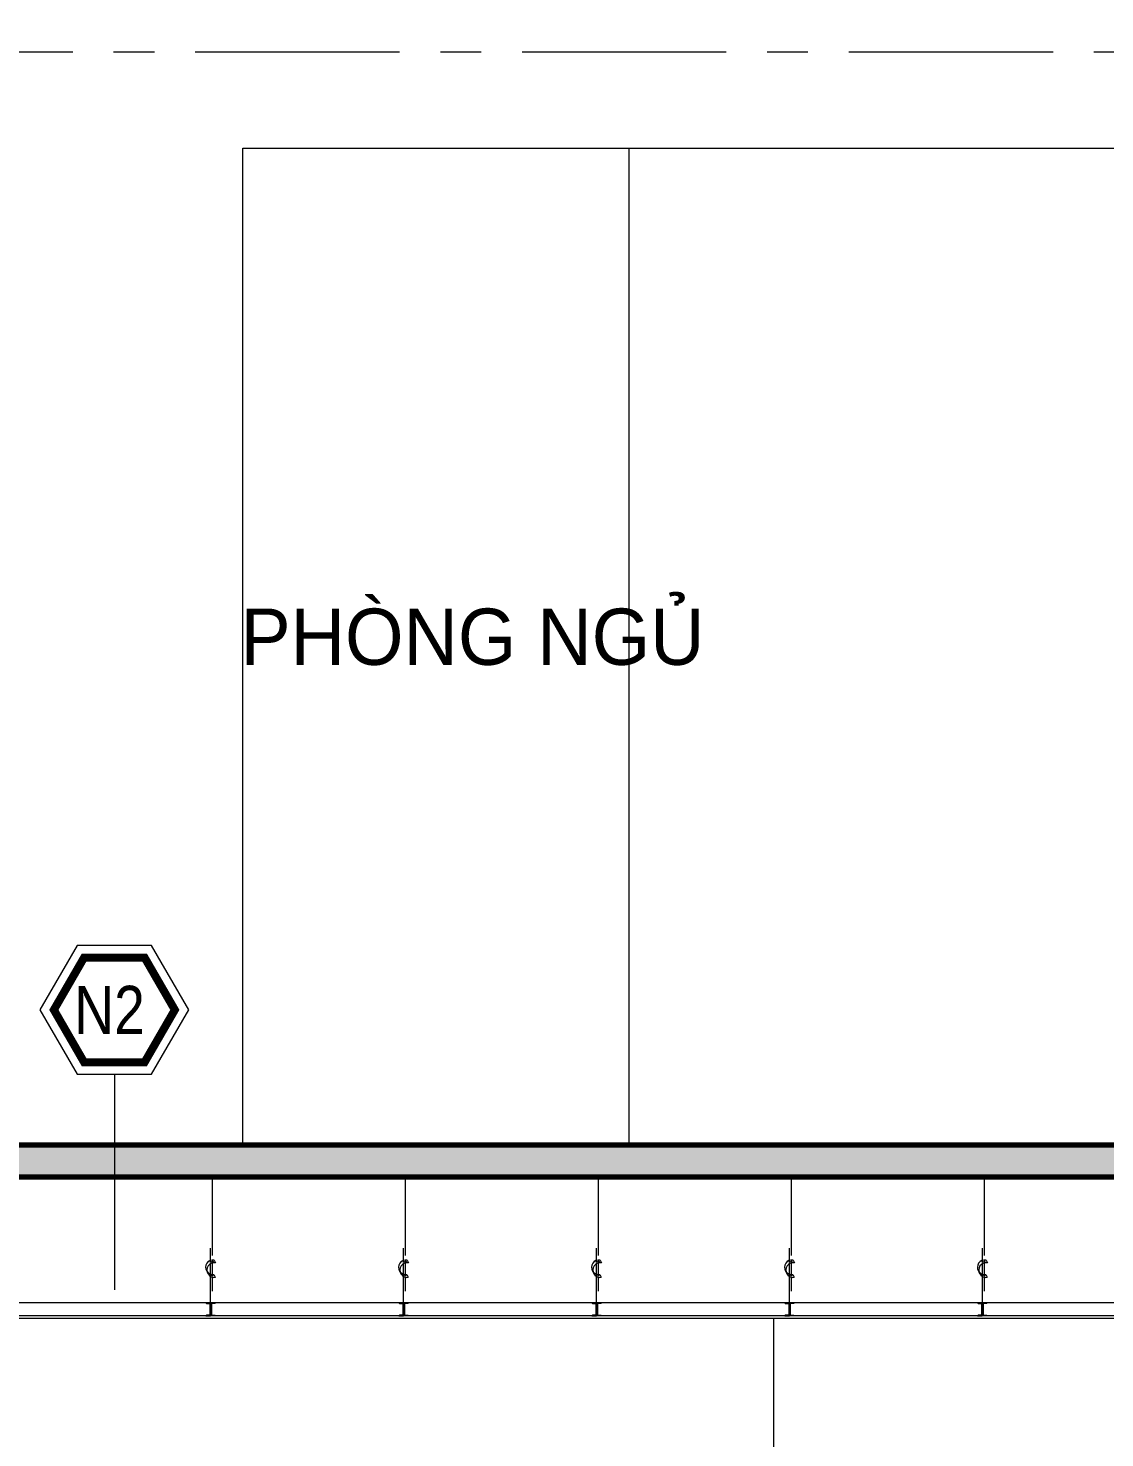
# Model space of a CAD drawing. Header units: inches. Extents: x 88947 to 296847, y 35049 to 161062.
# Drawn here: x 221069 to 224416, y 149597 to 153981 of the extents above; entities that cross this region are included whole.
import ezdxf
from ezdxf.xclip import XClip

# ---------------------------------------------------------------- set-up
doc = ezdxf.new("R2010")
doc.units = ezdxf.units.IN
doc.header["$MEASUREMENT"] = 0
doc.header["$XCLIPFRAME"] = 0
doc.header["$PDMODE"] = 1
doc.linetypes.add('ACAD_ISO03W100', pattern=[30, 12, -18])
doc.linetypes.add('CENTER', pattern=[50.8, 31.75, -6.35, 6.35, -6.35])
for name, color, linetype, lineweight in [('A-Dims', 145, 'Continuous', 25), ('DIM', 7, 'Continuous', 25), ('HACTH', 8, 'Continuous', 5), ('HATCH', 8, 'Continuous', 5), ('KHUNG 1', 6, 'Continuous', 70), ('KY HIEU', 4, 'Continuous', 25), ('THAY', 3, 'Continuous', 18), ('TRUC', 252, 'ACAD_ISO03W100', 13)]:
    doc.layers.add(name, color=color, linetype=linetype, lineweight=lineweight)
doc.layers.add('text', color=2, linetype='Continuous')
doc.styles.add('DDCo-B-Helve-condense', font='VHELVCB.TTF')
doc.styles.add('FRANKO', font='VFRANKO.TTF')
doc.styles.add('VNI-HELVE-CONDENSE', font='VNARIAL.TTF', dxfattribs={"width": 0.7})
doc.dimstyles.new('TAS-100', dxfattribs={"dimscale": 50, "dimtxt": 2.5, "dimasz": 0.7, "dimexe": 1.5, "dimexo": 1.5, "dimgap": 0.8, "dimtad": 1, "dimdec": 0, "dimzin": 3, "dimdsep": 46, "dimtxsty": 'VNI-HELVE-CONDENSE', "dimblk": 'TICK', "dimcen": 2.5, "dimclrt": 71, "dimazin": 2, "dimtfac": 0.75, "dimtdec": 0, "dimtix": 1, "dimtmove": 2, "dimatfit": 2, "dimldrblk": 'TICK123', "dimfxl": 1.5, "dimtolj": 1, "dimtzin": 0, "dimarcsym": 0})

# ---------------------------------------------------------------- blocks, each defined once
blk = doc.blocks.new('TICK')
at = {"layer": 'A-Dims', "color": 1}
for p, q in [((0, 1.5), (0, -1.5)), ((-2, 0), (2, 0))]:
    blk.add_line(p, q, dxfattribs=at)
at = {"layer": 'A-Dims', "color": 1, "const_width": 0.788}
blk.add_lwpolyline([(-0.33, -0.35), (0.38, 0.38)], dxfattribs=at)
at = {"layer": 'A-Dims', "color": 1, "const_width": 0.394}
for points in [[(0.24, 0.52, -0.414214), (0.52, 0.52, -1)], [(0.52, 0.52, -0.414214), (0.52, 0.24, -1)], [(-0.47, -0.21, 0.414214), (-0.47, -0.49, 1)], [(-0.47, -0.49, 0.414214), (-0.19, -0.49, 1)]]:
    blk.add_lwpolyline(points, format="xyb", dxfattribs=at)
blk = doc.blocks.new('*D2889')
at = {"layer": 'Defpoints', "color": 0}
for p in [(222235.8, 155866.8), (225376, 153294.5), (224962.2, 152973.3), (226075.6, 152973.3), (226075.6, 152973.3)]:
    blk.add_point(p, dxfattribs=at)
at = {"layer": 'DIM', "color": 0, "lineweight": -2}
blk.add_arc((226075.6, 152973.3), 769.8, 145.6052, 177.3948, dxfattribs=at)
at = {"layer": 'DIM', "color": 0, "lineweight": -2, "xscale": 35, "yscale": 35, "zscale": 35}
for p, rotation in [((225460.8, 153436.5), 54.30264804091244), ((225305.8, 152973.3), 268.6974206269962)]:
    blk.add_blockref('TICK', p, dxfattribs=dict(at, rotation=rotation))
at = {"layer": 'DIM', "color": 71, "insert": (225247.1, 153250.5), "char_height": 125, "attachment_point": 5, "rotation": 71.5, "style": 'VNI-HELVE-CONDENSE'}
blk.add_mtext('\\A1;37°', dxfattribs=at)
blk = doc.blocks.new('TICK123')
at = {"layer": 'A-Dims', "color": 1}
blk.add_lwpolyline([(0.05, 0, 0, 0.84, 0), (-2.11, 0, 8.4, 8.4, 0)], format="xyseb", dxfattribs=at)
blk = doc.blocks.new('*D4055')
at = {"layer": 'Defpoints', "color": 0}
for p in [(222235.8, 155866.8), (225376, 153294.5), (224962.2, 152973.3), (226075.6, 152973.3), (226075.6, 152973.3)]:
    blk.add_point(p, dxfattribs=at)
at = {"layer": 'DIM', "color": 0, "lineweight": -2}
blk.add_arc((226075.6, 152973.3), 769.8, 145.6052, 177.3948, dxfattribs=at)
at = {"layer": 'DIM', "color": 0, "lineweight": -2, "xscale": 35, "yscale": 35, "zscale": 35}
for p, rotation in [((225460.8, 153436.5), 54.3026480409123), ((225305.8, 152973.3), 268.6974206269963)]:
    blk.add_blockref('TICK', p, dxfattribs=dict(at, rotation=rotation))
at = {"layer": 'DIM', "color": 71, "insert": (225247.1, 153250.5), "char_height": 125, "attachment_point": 5, "rotation": 71.5, "style": 'VNI-HELVE-CONDENSE'}
blk.add_mtext('\\A1;37°', dxfattribs=at)
blk = doc.blocks.new('A$C7B57405B')
at = {"layer": 'THAY'}
for p, q in [((1800, 0), (3800, 0)), ((3800, 0), (3800, -60)), ((5600, 0), (4100, 0)), ((4100, 0), (4100, -60)), ((5600, 0), (5600, -60)), ((1800, -50), (3800, -50)), ((1800, -60), (3800, -60)), ((2635, -60), (2635, -100)), ((2665, -60), (2665, -100)), ((2695, -60), (2695, -100)), ((2725, -60), (2725, -100)), ((2755, -60), (2755, -100)), ((2785, -60), (2785, -100)), ((2815, -60), (2815, -100)), ((2845, -60), (2845, -100)), ((2875, -60), (2875, -100)), ((2905, -60), (2905, -100)), ((2935, -60), (2935, -100)), ((2965, -60), (2965, -100)), ((2995, -60), (2995, -100)), ((3025, -60), (3025, -100)), ((3055, -60), (3055, -100)), ((3085, -60), (3085, -100)), ((3115, -60), (3115, -100)), ((3145, -60), (3145, -100)), ((3175, -60), (3175, -100)), ((3205, -60), (3205, -100)), ((3235, -60), (3235, -100)), ((3265, -60), (3265, -100)), ((3295, -60), (3295, -100)), ((3325, -60), (3325, -100)), ((3355, -60), (3355, -100)), ((3385, -60), (3385, -100)), ((3415, -60), (3415, -100)), ((3445, -60), (3445, -100)), ((3475, -60), (3475, -100)), ((3505, -60), (3505, -100)), ((3535, -60), (3535, -100)), ((3565, -60), (3565, -100)), ((3595, -60), (3595, -100)), ((3625, -60), (3625, -100)), ((3655, -60), (3655, -100)), ((3685, -60), (3685, -100)), ((3715, -60), (3715, -100)), ((3745, -60), (3745, -100)), ((3775, -60), (3775, -100)), ((5600, -50), (4100, -50)), ((5600, -60), (4100, -60)), ((4115, -60), (4115, -100)), ((4145, -60), (4145, -100)), ((4175, -60), (4175, -100)), ((4205, -60), (4205, -100)), ((4235, -60), (4235, -100)), ((4265, -60), (4265, -100)), ((4295, -60), (4295, -100)), ((4325, -60), (4325, -100)), ((4355, -60), (4355, -100)), ((4385, -60), (4385, -100)), ((4415, -60), (4415, -100)), ((4445, -60), (4445, -100)), ((4475, -60), (4475, -100)), ((4505, -60), (4505, -100)), ((4535, -60), (4535, -100)), ((4565, -60), (4565, -100)), ((4595, -60), (4595, -100)), ((4625, -60), (4625, -100)), ((4655, -60), (4655, -100)), ((4685, -60), (4685, -100)), ((4715, -60), (4715, -100)), ((4745, -60), (4745, -100)), ((4775, -60), (4775, -100)), ((4805, -60), (4805, -100)), ((4835, -60), (4835, -100)), ((4865, -60), (4865, -100)), ((4895, -60), (4895, -100)), ((4925, -60), (4925, -100)), ((4955, -60), (4955, -100)), ((4985, -60), (4985, -100)), ((5015, -60), (5015, -100)), ((5045, -60), (5045, -100)), ((5075, -60), (5075, -100)), ((5105, -60), (5105, -100)), ((5135, -60), (5135, -100)), ((5165, -60), (5165, -100)), ((5195, -60), (5195, -100)), ((5225, -60), (5225, -100)), ((5255, -60), (5255, -100)), ((5285, -60), (5285, -100)), ((5315, -60), (5315, -100)), ((5345, -60), (5345, -100)), ((5375, -60), (5375, -100)), ((5405, -60), (5405, -100)), ((5435, -60), (5435, -100)), ((5465, -60), (5465, -100)), ((5495, -60), (5495, -100)), ((5525, -60), (5525, -100)), ((5555, -60), (5555, -100)), ((5585, -60), (5585, -100)), ((2605, -100), (2635, -100)), ((2605, -105), (2635, -105)), ((2635, -105), (2635, -295)), ((2665, -100), (2695, -100)), ((2665, -105), (2695, -105)), ((2665, -105), (2665, -295)), ((2670, -100), (2670, -105)), ((2690, -100), (2690, -105)), ((2695, -105), (2695, -295)), ((2725, -100), (2755, -100)), ((2725, -105), (2755, -105)), ((2725, -105), (2725, -295)), ((2730, -100), (2730, -105)), ((2750, -100), (2750, -105)), ((2755, -105), (2755, -295)), ((2785, -100), (2815, -100)), ((2785, -105), (2815, -105)), ((2785, -105), (2785, -295)), ((2790, -100), (2790, -105)), ((2810, -100), (2810, -105)), ((2815, -105), (2815, -295)), ((2845, -100), (2875, -100)), ((2845, -105), (2875, -105)), ((2845, -105), (2845, -295)), ((2850, -100), (2850, -105)), ((2870, -100), (2870, -105)), ((2875, -105), (2875, -295)), ((2905, -100), (2935, -100)), ((2905, -105), (2935, -105)), ((2905, -105), (2905, -295)), ((2910, -100), (2910, -105)), ((2930, -100), (2930, -105)), ((2935, -105), (2935, -295)), ((2965, -100), (2995, -100)), ((2965, -105), (2995, -105)), ((2965, -105), (2965, -295)), ((2970, -100), (2970, -105)), ((2990, -100), (2990, -105)), ((2995, -105), (2995, -295)), ((3025, -100), (3055, -100)), ((3025, -105), (3055, -105)), ((3025, -105), (3025, -295)), ((3030, -100), (3030, -105)), ((3050, -100), (3050, -105)), ((3055, -105), (3055, -295)), ((3085, -100), (3115, -100)), ((3085, -105), (3115, -105)), ((3085, -105), (3085, -295)), ((3090, -100), (3090, -105)), ((3110, -100), (3110, -105)), ((3115, -105), (3115, -295)), ((3145, -100), (3175, -100)), ((3145, -105), (3175, -105)), ((3145, -105), (3145, -295)), ((3150, -100), (3150, -105)), ((3170, -100), (3170, -105)), ((3175, -105), (3175, -295)), ((3205, -100), (3235, -100)), ((3205, -105), (3235, -105)), ((3205, -105), (3205, -295)), ((3210, -100), (3210, -105)), ((3230, -100), (3230, -105)), ((3235, -105), (3235, -295)), ((3265, -100), (3295, -100)), ((3265, -105), (3295, -105)), ((3265, -105), (3265, -295)), ((3270, -100), (3270, -105)), ((3290, -100), (3290, -105)), ((3295, -105), (3295, -295)), ((3325, -100), (3355, -100)), ((3325, -105), (3355, -105)), ((3325, -105), (3325, -295)), ((3330, -100), (3330, -105)), ((3350, -100), (3350, -105)), ((3355, -105), (3355, -295)), ((3385, -100), (3415, -100)), ((3385, -105), (3415, -105)), ((3385, -105), (3385, -295)), ((3390, -100), (3390, -105)), ((3410, -100), (3410, -105)), ((3415, -105), (3415, -295)), ((3445, -100), (3475, -100)), ((3445, -105), (3475, -105)), ((3445, -105), (3445, -295)), ((3450, -100), (3450, -105)), ((3470, -100), (3470, -105)), ((3475, -105), (3475, -295)), ((3505, -100), (3535, -100)), ((3505, -105), (3535, -105)), ((3505, -105), (3505, -295)), ((3510, -100), (3510, -105)), ((3530, -100), (3530, -105)), ((3535, -105), (3535, -295)), ((3565, -100), (3595, -100)), ((3565, -105), (3595, -105)), ((3565, -105), (3565, -295)), ((3570, -100), (3570, -105)), ((3590, -100), (3590, -105)), ((3595, -105), (3595, -295)), ((3625, -100), (3655, -100)), ((3625, -105), (3655, -105)), ((3625, -105), (3625, -295)), ((3630, -100), (3630, -105)), ((3650, -100), (3650, -105)), ((3655, -105), (3655, -295)), ((3685, -100), (3715, -100)), ((3685, -105), (3715, -105)), ((3685, -105), (3685, -295)), ((3690, -100), (3690, -105)), ((3710, -100), (3710, -105)), ((3715, -105), (3715, -295)), ((3745, -100), (3775, -100)), ((3745, -105), (3775, -105)), ((3745, -105), (3745, -295)), ((3750, -100), (3750, -105)), ((3770, -100), (3770, -105)), ((3775, -105), (3775, -295)), ((4145, -100), (4115, -100)), ((4145, -105), (4115, -105)), ((4115, -105), (4115, -295)), ((4120, -100), (4120, -105)), ((4140, -100), (4140, -105)), ((4145, -105), (4145, -295)), ((4205, -100), (4175, -100)), ((4205, -105), (4175, -105)), ((4175, -105), (4175, -295)), ((4180, -100), (4180, -105)), ((4200, -100), (4200, -105)), ((4205, -105), (4205, -295)), ((4265, -100), (4235, -100)), ((4265, -105), (4235, -105)), ((4235, -105), (4235, -295)), ((4240, -100), (4240, -105)), ((4260, -100), (4260, -105)), ((4265, -105), (4265, -295)), ((4325, -100), (4295, -100)), ((4325, -105), (4295, -105)), ((4295, -105), (4295, -295)), ((4300, -100), (4300, -105)), ((4320, -100), (4320, -105)), ((4325, -105), (4325, -295)), ((4385, -100), (4355, -100)), ((4385, -105), (4355, -105)), ((4355, -105), (4355, -295)), ((4360, -100), (4360, -105)), ((4380, -100), (4380, -105)), ((4385, -105), (4385, -295)), ((4445, -100), (4415, -100)), ((4445, -105), (4415, -105)), ((4415, -105), (4415, -295)), ((4420, -100), (4420, -105)), ((4440, -100), (4440, -105)), ((4445, -105), (4445, -295)), ((4505, -100), (4475, -100)), ((4505, -105), (4475, -105)), ((4475, -105), (4475, -295)), ((4480, -100), (4480, -105)), ((4500, -100), (4500, -105)), ((4505, -105), (4505, -295)), ((4565, -100), (4535, -100)), ((4565, -105), (4535, -105)), ((4535, -105), (4535, -295)), ((4540, -100), (4540, -105)), ((4560, -100), (4560, -105)), ((4565, -105), (4565, -295)), ((4625, -100), (4595, -100)), ((4625, -105), (4595, -105)), ((4595, -105), (4595, -295)), ((4600, -100), (4600, -105)), ((4620, -100), (4620, -105)), ((4625, -105), (4625, -295)), ((4685, -100), (4655, -100)), ((4685, -105), (4655, -105)), ((4655, -105), (4655, -295)), ((4660, -100), (4660, -105)), ((4680, -100), (4680, -105)), ((4685, -105), (4685, -295)), ((4745, -100), (4715, -100)), ((4745, -105), (4715, -105)), ((4715, -105), (4715, -295)), ((4720, -100), (4720, -105)), ((4740, -100), (4740, -105)), ((4745, -105), (4745, -295)), ((4805, -100), (4775, -100)), ((4805, -105), (4775, -105)), ((4775, -105), (4775, -295)), ((4780, -100), (4780, -105)), ((4800, -100), (4800, -105)), ((4805, -105), (4805, -295)), ((4865, -100), (4835, -100)), ((4865, -105), (4835, -105)), ((4835, -105), (4835, -295)), ((4840, -100), (4840, -105)), ((4860, -100), (4860, -105)), ((4865, -105), (4865, -295)), ((4925, -100), (4895, -100)), ((4925, -105), (4895, -105)), ((4895, -105), (4895, -295)), ((4900, -100), (4900, -105)), ((4920, -100), (4920, -105)), ((4925, -105), (4925, -295)), ((4985, -100), (4955, -100)), ((4985, -105), (4955, -105)), ((4955, -105), (4955, -295)), ((4960, -100), (4960, -105)), ((4980, -100), (4980, -105)), ((4985, -105), (4985, -295)), ((5045, -100), (5015, -100)), ((5045, -105), (5015, -105)), ((5015, -105), (5015, -295)), ((5020, -100), (5020, -105)), ((5040, -100), (5040, -105)), ((5045, -105), (5045, -295)), ((5105, -100), (5075, -100)), ((5105, -105), (5075, -105)), ((5075, -105), (5075, -295)), ((5080, -100), (5080, -105)), ((5100, -100), (5100, -105)), ((5105, -105), (5105, -295)), ((5165, -100), (5135, -100)), ((5165, -105), (5135, -105)), ((5135, -105), (5135, -295)), ((5140, -100), (5140, -105)), ((5160, -100), (5160, -105)), ((5165, -105), (5165, -295)), ((5225, -100), (5195, -100)), ((5225, -105), (5195, -105)), ((5195, -105), (5195, -295)), ((5200, -100), (5200, -105)), ((5220, -100), (5220, -105)), ((5225, -105), (5225, -295)), ((5285, -100), (5255, -100)), ((5285, -105), (5255, -105)), ((5255, -105), (5255, -295)), ((5260, -100), (5260, -105)), ((5280, -100), (5280, -105)), ((5285, -105), (5285, -295)), ((5345, -100), (5315, -100)), ((5345, -105), (5315, -105)), ((5315, -105), (5315, -295)), ((5320, -100), (5320, -105)), ((5340, -100), (5340, -105)), ((5345, -105), (5345, -295)), ((5405, -100), (5375, -100)), ((5405, -105), (5375, -105)), ((5375, -105), (5375, -295)), ((5380, -100), (5380, -105)), ((5400, -100), (5400, -105)), ((5405, -105), (5405, -295)), ((5465, -100), (5435, -100)), ((5465, -105), (5435, -105)), ((5435, -105), (5435, -295)), ((5440, -100), (5440, -105)), ((5460, -100), (5460, -105)), ((5465, -105), (5465, -295)), ((5525, -100), (5495, -100)), ((5525, -105), (5495, -105)), ((5495, -105), (5495, -295)), ((5500, -100), (5500, -105)), ((5520, -100), (5520, -105)), ((5525, -105), (5525, -295)), ((5585, -100), (5555, -100)), ((5585, -105), (5555, -105)), ((5555, -105), (5555, -295)), ((5560, -100), (5560, -105)), ((5580, -100), (5580, -105)), ((5585, -105), (5585, -295)), ((2605, -295), (2635, -295)), ((2605, -300), (2635, -300)), ((2635, -300), (2635, -340)), ((2665, -295), (2695, -295)), ((2665, -300), (2695, -300)), ((2665, -300), (2665, -340)), ((2670, -300), (2670, -295)), ((2690, -300), (2690, -295)), ((2695, -300), (2695, -340)), ((2725, -295), (2755, -295)), ((2725, -300), (2755, -300)), ((2725, -300), (2725, -340)), ((2730, -300), (2730, -295)), ((2750, -300), (2750, -295)), ((2755, -300), (2755, -340)), ((2785, -295), (2815, -295)), ((2785, -300), (2815, -300)), ((2785, -300), (2785, -340)), ((2790, -300), (2790, -295)), ((2810, -300), (2810, -295)), ((2815, -300), (2815, -340)), ((2845, -295), (2875, -295)), ((2845, -300), (2875, -300)), ((2845, -300), (2845, -340)), ((2850, -300), (2850, -295)), ((2870, -300), (2870, -295)), ((2875, -300), (2875, -340)), ((2905, -295), (2935, -295)), ((2905, -300), (2935, -300)), ((2905, -300), (2905, -340)), ((2910, -300), (2910, -295)), ((2930, -300), (2930, -295)), ((2935, -300), (2935, -340)), ((2965, -295), (2995, -295)), ((2965, -300), (2995, -300)), ((2965, -300), (2965, -340)), ((2970, -300), (2970, -295)), ((2990, -300), (2990, -295)), ((2995, -300), (2995, -340)), ((3025, -295), (3055, -295)), ((3025, -300), (3055, -300)), ((3025, -300), (3025, -340)), ((3030, -300), (3030, -295)), ((3050, -300), (3050, -295)), ((3055, -300), (3055, -340)), ((3085, -295), (3115, -295)), ((3085, -300), (3115, -300)), ((3085, -300), (3085, -340)), ((3090, -300), (3090, -295)), ((3110, -300), (3110, -295)), ((3115, -300), (3115, -340)), ((3145, -295), (3175, -295)), ((3145, -300), (3175, -300)), ((3145, -300), (3145, -340)), ((3150, -300), (3150, -295)), ((3170, -300), (3170, -295)), ((3175, -300), (3175, -340)), ((3205, -295), (3235, -295)), ((3205, -300), (3235, -300)), ((3205, -300), (3205, -340)), ((3210, -300), (3210, -295)), ((3230, -300), (3230, -295)), ((3235, -300), (3235, -340)), ((3265, -295), (3295, -295)), ((3265, -300), (3295, -300)), ((3265, -300), (3265, -340)), ((3270, -300), (3270, -295)), ((3290, -300), (3290, -295)), ((3295, -300), (3295, -340)), ((3325, -295), (3355, -295)), ((3325, -300), (3355, -300)), ((3325, -300), (3325, -340)), ((3330, -300), (3330, -295)), ((3350, -300), (3350, -295)), ((3355, -300), (3355, -340)), ((3385, -295), (3415, -295)), ((3385, -300), (3415, -300)), ((3385, -300), (3385, -340)), ((3390, -300), (3390, -295)), ((3410, -300), (3410, -295)), ((3415, -300), (3415, -340)), ((3445, -295), (3475, -295)), ((3445, -300), (3475, -300)), ((3445, -300), (3445, -340)), ((3450, -300), (3450, -295)), ((3470, -300), (3470, -295)), ((3475, -300), (3475, -340)), ((3505, -295), (3535, -295)), ((3505, -300), (3535, -300)), ((3505, -300), (3505, -340)), ((3510, -300), (3510, -295)), ((3530, -300), (3530, -295)), ((3535, -300), (3535, -340)), ((3565, -295), (3595, -295)), ((3565, -300), (3595, -300)), ((3565, -300), (3565, -340)), ((3570, -300), (3570, -295)), ((3590, -300), (3590, -295)), ((3595, -300), (3595, -340)), ((3625, -295), (3655, -295)), ((3625, -300), (3655, -300)), ((3625, -300), (3625, -340)), ((3630, -300), (3630, -295)), ((3650, -300), (3650, -295)), ((3655, -300), (3655, -340)), ((3685, -295), (3715, -295)), ((3685, -300), (3715, -300)), ((3685, -300), (3685, -340)), ((3690, -300), (3690, -295)), ((3710, -300), (3710, -295)), ((3715, -300), (3715, -340)), ((3745, -295), (3775, -295)), ((3745, -300), (3775, -300)), ((3745, -300), (3745, -340)), ((3750, -300), (3750, -295)), ((3770, -300), (3770, -295)), ((3775, -300), (3775, -340)), ((4145, -295), (4115, -295)), ((4145, -300), (4115, -300)), ((4115, -300), (4115, -340)), ((4120, -300), (4120, -295)), ((4140, -300), (4140, -295)), ((4145, -300), (4145, -340)), ((4205, -295), (4175, -295)), ((4205, -300), (4175, -300)), ((4175, -300), (4175, -340)), ((4180, -300), (4180, -295)), ((4200, -300), (4200, -295)), ((4205, -300), (4205, -340)), ((4265, -295), (4235, -295)), ((4265, -300), (4235, -300)), ((4235, -300), (4235, -340)), ((4240, -300), (4240, -295)), ((4260, -300), (4260, -295)), ((4265, -300), (4265, -340)), ((4325, -295), (4295, -295)), ((4325, -300), (4295, -300)), ((4295, -300), (4295, -340)), ((4300, -300), (4300, -295)), ((4320, -300), (4320, -295)), ((4325, -300), (4325, -340)), ((4385, -295), (4355, -295)), ((4385, -300), (4355, -300)), ((4355, -300), (4355, -340)), ((4360, -300), (4360, -295)), ((4380, -300), (4380, -295)), ((4385, -300), (4385, -340)), ((4445, -295), (4415, -295)), ((4445, -300), (4415, -300)), ((4415, -300), (4415, -340)), ((4420, -300), (4420, -295)), ((4440, -300), (4440, -295)), ((4445, -300), (4445, -340)), ((4505, -295), (4475, -295)), ((4505, -300), (4475, -300)), ((4475, -300), (4475, -340)), ((4480, -300), (4480, -295)), ((4500, -300), (4500, -295)), ((4505, -300), (4505, -340)), ((4565, -295), (4535, -295)), ((4565, -300), (4535, -300)), ((4535, -300), (4535, -340)), ((4540, -300), (4540, -295)), ((4560, -300), (4560, -295)), ((4565, -300), (4565, -340)), ((4625, -295), (4595, -295)), ((4625, -300), (4595, -300)), ((4595, -300), (4595, -340)), ((4600, -300), (4600, -295)), ((4620, -300), (4620, -295)), ((4625, -300), (4625, -340)), ((4685, -295), (4655, -295)), ((4685, -300), (4655, -300)), ((4655, -300), (4655, -340)), ((4660, -300), (4660, -295)), ((4680, -300), (4680, -295)), ((4685, -300), (4685, -340)), ((4745, -295), (4715, -295)), ((4745, -300), (4715, -300)), ((4715, -300), (4715, -340)), ((4720, -300), (4720, -295)), ((4740, -300), (4740, -295)), ((4745, -300), (4745, -340)), ((4805, -295), (4775, -295)), ((4805, -300), (4775, -300)), ((4775, -300), (4775, -340)), ((4780, -300), (4780, -295)), ((4800, -300), (4800, -295)), ((4805, -300), (4805, -340)), ((4865, -295), (4835, -295)), ((4865, -300), (4835, -300)), ((4835, -300), (4835, -340)), ((4840, -300), (4840, -295)), ((4860, -300), (4860, -295)), ((4865, -300), (4865, -340)), ((4925, -295), (4895, -295)), ((4925, -300), (4895, -300)), ((4895, -300), (4895, -340)), ((4900, -300), (4900, -295)), ((4920, -300), (4920, -295)), ((4925, -300), (4925, -340)), ((4985, -295), (4955, -295)), ((4985, -300), (4955, -300)), ((4955, -300), (4955, -340)), ((4960, -300), (4960, -295)), ((4980, -300), (4980, -295)), ((4985, -300), (4985, -340)), ((5045, -295), (5015, -295)), ((5045, -300), (5015, -300)), ((5015, -300), (5015, -340)), ((5020, -300), (5020, -295)), ((5040, -300), (5040, -295)), ((5045, -300), (5045, -340)), ((5105, -295), (5075, -295)), ((5105, -300), (5075, -300)), ((5075, -300), (5075, -340)), ((5080, -300), (5080, -295)), ((5100, -300), (5100, -295)), ((5105, -300), (5105, -340)), ((5165, -295), (5135, -295)), ((5165, -300), (5135, -300)), ((5135, -300), (5135, -340)), ((5140, -300), (5140, -295)), ((5160, -300), (5160, -295)), ((5165, -300), (5165, -340)), ((5225, -295), (5195, -295)), ((5225, -300), (5195, -300)), ((5195, -300), (5195, -340)), ((5200, -300), (5200, -295)), ((5220, -300), (5220, -295)), ((5225, -300), (5225, -340)), ((5285, -295), (5255, -295)), ((5285, -300), (5255, -300)), ((5255, -300), (5255, -340)), ((5260, -300), (5260, -295)), ((5280, -300), (5280, -295)), ((5285, -300), (5285, -340)), ((5345, -295), (5315, -295)), ((5345, -300), (5315, -300)), ((5315, -300), (5315, -340)), ((5320, -300), (5320, -295)), ((5340, -300), (5340, -295)), ((5345, -300), (5345, -340)), ((5405, -295), (5375, -295)), ((5405, -300), (5375, -300)), ((5375, -300), (5375, -340)), ((5380, -300), (5380, -295)), ((5400, -300), (5400, -295)), ((5405, -300), (5405, -340)), ((5465, -295), (5435, -295)), ((5465, -300), (5435, -300)), ((5435, -300), (5435, -340)), ((5440, -300), (5440, -295)), ((5460, -300), (5460, -295)), ((5465, -300), (5465, -340)), ((5525, -295), (5495, -295)), ((5525, -300), (5495, -300)), ((5495, -300), (5495, -340)), ((5500, -300), (5500, -295)), ((5520, -300), (5520, -295)), ((5525, -300), (5525, -340)), ((5585, -295), (5555, -295)), ((5585, -300), (5555, -300)), ((5555, -300), (5555, -340)), ((5560, -300), (5560, -295)), ((5580, -300), (5580, -295)), ((5585, -300), (5585, -340)), ((1800, -340), (3800, -340)), ((1800, -350), (3800, -350)), ((3800, -340), (3800, -400)), ((5600, -340), (4100, -340)), ((4100, -340), (4100, -400)), ((5600, -350), (4100, -350)), ((5600, -340), (5600, -400)), ((1800, -400), (3800, -400)), ((5600, -400), (4100, -400))]:
    blk.add_line(p, q, dxfattribs=at)

msp = doc.modelspace()

# ---------------------------------------------------------------- linework, layer by layer
at = {"layer": 'HACTH', "color": 252}
msp.add_lwpolyline([(221567.8, 150927.7), (221452.1, 151128), (221220.7, 151128), (221105, 150927.7), (221220.7, 150727.3), (221452.1, 150727.3)], close=True, dxfattribs=at)
msp.add_lwpolyline([(221336.4, 150727.3), (221336.4, 150057.5)], dxfattribs=at)
at = {"layer": 'HATCH'}
for p, q in [((221642, 150164.3), (221642, 150407.5)), ((222242, 150164.3), (222242, 150407.5)), ((222842, 150164.3), (222842, 150407.5)), ((223442, 150164.3), (223442, 150407.5)), ((224042, 150164.3), (224042, 150407.5)), ((221635.8, 150143), (221635.8, 150186.9)), ((222235.8, 150143), (222235.8, 150186.9)), ((222835.8, 150143), (222835.8, 150186.9)), ((223435.8, 150143), (223435.8, 150186.9)), ((224035.8, 150143), (224035.8, 150186.9)), ((221642, 150099.9), (221642, 150140.2)), ((221647, 150149.5), (221651.2, 150140.8)), ((222242, 150099.9), (222242, 150140.2)), ((222247, 150149.5), (222251.2, 150140.8)), ((222842, 150099.9), (222842, 150140.2)), ((222847, 150149.5), (222851.2, 150140.8)), ((223442, 150099.9), (223442, 150140.2)), ((223447, 150149.5), (223451.2, 150140.8)), ((224042, 150099.9), (224042, 150140.2)), ((224047, 150149.5), (224051.2, 150140.8)), ((221635.8, 150101.4), (221635.8, 150138.5)), ((221635.8, 150016.5), (221635.8, 150098.4)), ((221642, 150053.4), (221642, 150096.6)), ((221646.2, 150104.6), (221650.4, 150096)), ((222235.8, 150101.4), (222235.8, 150138.5)), ((222235.8, 150016.5), (222235.8, 150098.4)), ((222242, 150053.4), (222242, 150096.6)), ((222246.2, 150104.6), (222250.4, 150096)), ((222835.8, 150101.4), (222835.8, 150138.5)), ((222835.8, 150016.5), (222835.8, 150098.4)), ((222842, 150053.4), (222842, 150096.6)), ((222846.2, 150104.6), (222850.4, 150096)), ((223435.8, 150101.4), (223435.8, 150138.5)), ((223435.8, 150016.5), (223435.8, 150098.4)), ((223442, 150053.4), (223442, 150096.6)), ((223446.2, 150104.6), (223450.4, 150096)), ((224035.8, 150101.4), (224035.8, 150138.5)), ((224035.8, 150016.5), (224035.8, 150098.4)), ((224042, 150053.4), (224042, 150096.6)), ((224046.2, 150104.6), (224050.4, 150096))]:
    msp.add_line(p, q, dxfattribs=at)
for points in [[(226035.8, 150016.5), (219835.8, 150016.5)], [(226035.8, 149976.5), (219835.8, 149976.5)]]:
    msp.add_lwpolyline(points, dxfattribs=at)
for points in [[(221635.3, 150016.5), (221620.8, 150016.5), (221622.8, 150014.5), (221633.3, 150014.5), (221633.3, 149978.5), (221622.8, 149978.5), (221620.8, 149976.5), (221635.3, 149976.5)], [(221636.3, 150016.5), (221650.8, 150016.5), (221648.8, 150014.5), (221638.3, 150014.5), (221638.3, 149978.5), (221648.8, 149978.5), (221650.8, 149976.5), (221636.3, 149976.5)], [(222235.3, 150016.5), (222220.8, 150016.5), (222222.8, 150014.5), (222233.3, 150014.5), (222233.3, 149978.5), (222222.8, 149978.5), (222220.8, 149976.5), (222235.3, 149976.5)], [(222236.3, 150016.5), (222250.8, 150016.5), (222248.8, 150014.5), (222238.3, 150014.5), (222238.3, 149978.5), (222248.8, 149978.5), (222250.8, 149976.5), (222236.3, 149976.5)], [(222835.3, 150016.5), (222820.8, 150016.5), (222822.8, 150014.5), (222833.3, 150014.5), (222833.3, 149978.5), (222822.8, 149978.5), (222820.8, 149976.5), (222835.3, 149976.5)], [(222836.3, 150016.5), (222850.8, 150016.5), (222848.8, 150014.5), (222838.3, 150014.5), (222838.3, 149978.5), (222848.8, 149978.5), (222850.8, 149976.5), (222836.3, 149976.5)], [(223435.3, 150016.5), (223420.8, 150016.5), (223422.8, 150014.5), (223433.3, 150014.5), (223433.3, 149978.5), (223422.8, 149978.5), (223420.8, 149976.5), (223435.3, 149976.5)], [(223436.3, 150016.5), (223450.8, 150016.5), (223448.8, 150014.5), (223438.3, 150014.5), (223438.3, 149978.5), (223448.8, 149978.5), (223450.8, 149976.5), (223436.3, 149976.5)], [(224035.3, 150016.5), (224020.8, 150016.5), (224022.8, 150014.5), (224033.3, 150014.5), (224033.3, 149978.5), (224022.8, 149978.5), (224020.8, 149976.5), (224035.3, 149976.5)], [(224036.3, 150016.5), (224050.8, 150016.5), (224048.8, 150014.5), (224038.3, 150014.5), (224038.3, 149978.5), (224048.8, 149978.5), (224050.8, 149976.5), (224036.3, 149976.5)]]:
    msp.add_lwpolyline(points, close=True, dxfattribs=at)
for centre in [(221642.8, 150127.1), (221647, 150118.5), (222242.8, 150127.1), (222247, 150118.5), (222842.8, 150127.1), (222847, 150118.5), (223442.8, 150127.1), (223447, 150118.5), (224042.8, 150127.1), (224047, 150118.5)]:
    msp.add_arc(centre, 22.8, 79.2898, 278.6516, dxfattribs=at)
for centre, start_param, end_param in [((221635.9, 150143.8), 1.570796326806104, 7.85398163398569), ((221642.3, 150145.1), 1.570796326805798, 7.853981633985384), ((222235.9, 150143.8), 1.570796326806104, 7.85398163398569), ((222242.3, 150145.1), 1.570796326805798, 7.853981633985384), ((222835.9, 150143.8), 1.570796326806104, 7.85398163398569), ((222842.3, 150145.1), 1.570796326805798, 7.853981633985384), ((223435.9, 150143.8), 1.570796326806104, 7.85398163398569), ((223442.3, 150145.1), 1.570796326805798, 7.853981633985384), ((224035.9, 150143.8), 1.570796326806104, 7.85398163398569), ((224042.3, 150145.1), 1.570796326805798, 7.853981633985384)]:
    msp.add_ellipse(centre, major_axis=(1.5, 0.61), ratio=0.439393, start_param=start_param, end_param=end_param, dxfattribs=at)
for centre in [(221635.9, 150102), (221641.7, 150100.7), (222235.9, 150102), (222241.7, 150100.7), (222835.9, 150102), (222841.7, 150100.7), (223435.9, 150102), (223441.7, 150100.7), (224035.9, 150102), (224041.7, 150100.7)]:
    msp.add_ellipse(centre, major_axis=(-1.54, 0.67), ratio=0.366384, dxfattribs=at)
at = {"layer": 'KHUNG 1'}
msp.add_lwpolyline([(224835.8, 150407.5), (219835.8, 150407.5), (219835.8, 150507.5), (224835.8, 150507.5)], close=True, dxfattribs=at)
msp.add_solid([(224835.8, 150507.5), (219835.8, 150507.5), (224835.8, 150407.5), (219835.8, 150407.5)], dxfattribs=at)
at = {"layer": 'KY HIEU', "const_width": 25}
msp.add_lwpolyline([(221524.5, 150927.7), (221430.4, 151090.5), (221242.4, 151090.5), (221148.3, 150927.7), (221242.4, 150764.8), (221430.4, 150764.8)], close=True, dxfattribs=at)
at = {"layer": 'THAY'}
for points in [[(221735.8, 150507.5), (221735.8, 153607.5)], [(221735.8, 153607.5), (224635.8, 153607.5)], [(222935.8, 153607.5), (222935.8, 150507.5)], [(226035.8, 149967.5), (219835.8, 149967.5)], [(223385.8, 149967.5), (223385.8, 147107.5)]]:
    msp.add_lwpolyline(points, dxfattribs=at)
at = {"layer": 'TRUC', "linetype": 'CENTER', "ltscale": 20}
for points in [[(214476.2, 153907.5), (231229.7, 153907.5)], [(214476.2, 150507.5), (231229.7, 150507.5)]]:
    msp.add_lwpolyline(points, dxfattribs=at)

# ---------------------------------------------------------------- block references
at = {"layer": 'KY HIEU', "extrusion": (0, 0, -1)}
ref = msp.add_blockref('A$C7B57405B', (-218435.8, 150207.5), dxfattribs=dict(at, xscale=-1, zscale=-1))
XClip(ref).set_block_clipping_path([(0, 299.9999999818), (1050.0000342905, 299.9999999818), (635.7225394499, 0.0000000002), (300.2113659951, -253.2650395295), (420.3287986868, -412.6662565694), (-56.9252910079, -412.6662565694)])

# ---------------------------------------------------------------- texts
at = {"layer": 'KY HIEU', "style": 'DDCo-B-Helve-condense'}
msp.add_text('N2', height=150, dxfattribs=at).set_placement((221211.7, 150852.4))
at = {"layer": 'text', "style": 'FRANKO'}
msp.add_text('PHOØNG NGUÛ', height=175, dxfattribs=at).set_placement((221728.5, 152000.6))

# ---------------------------------------------------------------- dimensions: what is measured, and where the dimension line sits
at = {"layer": 'DIM'}
for picture in ['*D2889', '*D4055']:
    dim = msp.add_angular_dim_2l(base=(225376, 153294.5), line1=((226075.6, 152973.3), (224962.2, 152973.3)), line2=((226075.6, 152973.3), (222235.8, 155866.8)), dimstyle='TAS-100', dxfattribs=at)
    dim.commit()
    dim.dimension.update_dxf_attribs({"geometry": picture, "text_midpoint": (225247.1, 153250.5)})

doc.saveas('drawing.dxf')
